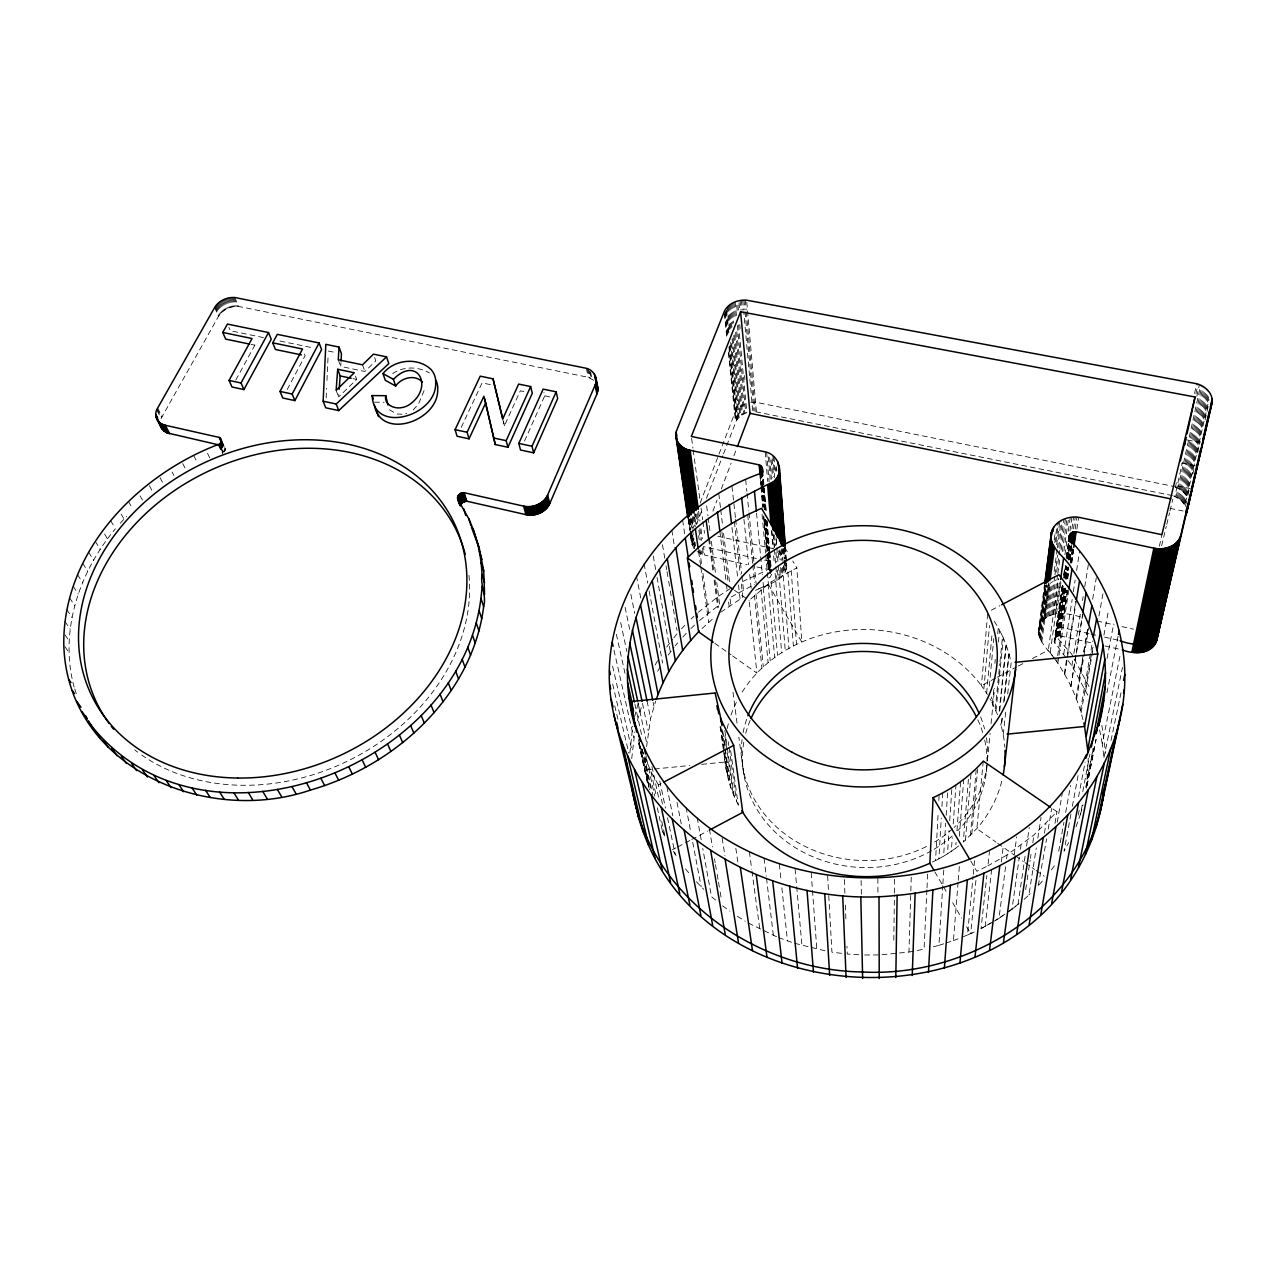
<?xml version="1.0" encoding="UTF-8"?>
<svg xmlns="http://www.w3.org/2000/svg" width="1276" height="1276" viewBox="0 0 1276 1276"><rect width="100%" height="100%" fill="white"/><g stroke="black" fill="none" stroke-linecap="round" stroke-linejoin="round"><path stroke-width="0.75" stroke-dasharray="5 3.75" d="M767.355 572.669L768.423 584.376L755.376 590.453C766.764 584.408 788.169 580.596 786.622 563.322M74.136 687.062C58.935 631.556 79.287 571.76 115.43 528.774M893.806 940.221L894.428 894.97M894.444 893.009L894.667 877.282M882.035 954.719L908.959 952.055L910.777 892.881M910.841 890.903L911.319 875.129M1086.498 788.137L1088.268 758.151M1054.582 658.575C1047.309 648.591 1031.678 635.496 1041.758 622.082C1051.472 609.13 1070.771 613.596 1083.483 617.999M326.162 397.984L326.608 388.207M326.975 380.392L328.139 354.951M631.716 758.646L634.81 731.945M646.565 746.731L650.632 718.308L655.689 701.114M926.918 889.787L924.079 949.169L908.959 952.055M927.014 887.809L927.764 871.987M629.865 753L632.721 726.14M932.341 862.05L935.547 860.55L938.099 814.072M938.849 800.515L939.168 794.709M374.634 357.519L375.782 360.869L364.872 371.491L340.708 366.435L340.931 362.815M935.547 860.55L938.881 858.828L941.273 818.107M941.943 806.48L942.741 792.906M938.881 858.828L943.618 856.164L945.691 823.116M946.17 815.332L947.765 790.067M933.362 946.792L938.929 945.357L942.757 885.735M942.884 883.742L943.905 867.84M943.618 856.164L947.494 853.803L949.057 830.453M949.711 820.707L951.912 787.611M947.494 853.803L951.306 851.299L952.263 837.646M953.22 823.977L955.963 784.931M355.494 376.085L356.69 379.403L338.619 396.964L338.906 393.136M220.397 442.963C222.199 456.872 228.659 449.902 223.172 445.914M951.306 851.299L955.628 848.237L956.075 842.383M956.952 830.644L960.605 781.757M959.345 836.195L963.731 779.349M946.17 942.996L953.427 940.635L958.101 882.21M958.26 880.265L959.664 862.736M968.42 779.285L963.268 842.16L977.703 827.645A140.201 123.533 2.8 0 0 1002.489 778.185M965.438 840.262L971.036 773.32M987.64 613.963L981.435 685.643L987.433 694.463M970.366 835.605L976.14 770.433M983.876 688.992L989.49 625.447M971.818 834.137L977.671 768.87M986.635 693.107L992.09 633.646M989.347 686.089L993.765 638.59M983.254 761.118L976.874 828.618L996.093 842.208M986.332 772.092L986.858 766.429M962.216 937.126L967.479 935.021L973.078 876.277M973.269 874.315L974.944 856.69M997.577 714.799L991.245 700.907L991.627 696.951M994.865 663.392L995.248 659.437M997.72 633.773L998.295 627.84L993.366 619.769M992.473 703.236L993.813 689.423M998.422 642.099L999.571 630.264L998.295 627.84M987.433 760.64L990.112 733.333M991.069 723.588L994.514 688.482M974.13 932.022L970.669 933.761L976.443 875.192M995.232 708.977L999.794 663.759M999.985 661.781L1002.553 636.23L999.571 630.264M995.982 710.7L1003.335 638.016L1002.553 636.23M999.188 711.434L1006.142 644.859L1003.335 638.016M999.762 710.557L1006.142 644.859M1002.075 718.037L1001.245 725.837L1003.223 734.529A140.201 123.533 2.8 0 1 1004.818 747.178M1003.765 702.438L1008.997 653.727L1006.525 645.991M1002.186 718.436L1001.341 726.235L1000.623 723.859M1004.068 700.907L1008.997 653.727M981.053 928.561L993.653 921.495L981.053 928.561L986.842 875.607M970.733 861.013L976.826 871.301L987.911 865.798L989.474 851.523M1003.223 734.529L1005.791 711.242M1007.705 693.793L1011.134 662.77L1009.109 654.141M985.168 926.52L991.883 867.552M1001.309 862.034L1003.335 845.51M771.645 574.264L770.05 577.358L765.887 579.448M994.243 921.144L998.98 918.337L1005.6 866.5M1006.573 858.812L1007.067 854.968L1033.975 834.935L1056.959 811.727L1052.046 808.346M1038.473 631.891L1044.502 584.488M1038.52 633.215L1044.853 584.583M1038.68 634.523L1045.124 584.552M1040.339 624.347L1045.459 585.285L1038.951 635.815M1039.318 637.107L1046.192 584.711M1041.758 622.082L1046.655 584.918M1039.78 638.383L1046.687 586.003M1040.355 639.643L1047.548 585.349M1043.529 620.024L1048.489 582.813M1054.215 539.748L1055.252 531.917M1041.009 640.855L1048.505 584.663M1044.55 619.067L1049.255 583.802M1054.758 542.667L1057.389 523.08M1041.774 642.035L1049.829 582M1045.634 618.19L1050.387 582.909M1055.922 541.742L1058.554 522.139M1014.197 855.335L1016.685 836.897M1046.798 617.361L1051.583 582.063M1056.624 544.804L1059.814 521.278M1048.027 616.611L1052.844 581.298M1054.183 571.489L1057.118 549.908M1057.389 547.946L1061.138 520.48M1049.319 615.941L1054.71 576.688M1054.981 574.726L1057.676 555.092M1058.745 547.245L1062.254 521.725M1050.658 615.335L1055.555 579.99M1056.64 572.142L1059.622 550.546M1059.909 548.584L1063.977 519.125M1052.062 614.825L1057.533 575.54M1057.82 573.578L1060.005 557.851M1061.106 550.004L1065.476 518.566M1018.998 903.583L1006.987 912.755L1011.996 909.262L1019.349 857.009M1020.433 849.258L1020.975 845.398M1052.54 655.912L1048.314 650.122L1058.362 578.586M1053.497 614.378L1058.474 579.017M1062.334 551.503L1067.039 518.104M1054.981 614.027L1059.718 580.612M1063.897 551.12L1068.634 517.721M1050.196 652.339L1060.276 581.473M1056.48 613.756L1060.978 582.303M1064.918 554.773L1067.167 539.046M1068.299 531.183L1070.261 517.418M1087.838 695.165L1071.904 665.817L1054.231 641.86L1062.398 583.339M1063.817 574.71L1064.615 568.49M1066.194 557.261L1069.144 537.706M1069.926 530.976L1071.92 517.211M1054.327 642.211L1062.461 584.823M1063.817 575.715L1064.726 569.24M1066.401 557.564L1069.224 538.089M1054.439 642.562L1062.844 584.839M1063.817 577.757L1065.667 565.332M1066.8 557.532L1069.16 540.785M1054.758 643.248L1063.099 584.552M1063.977 578.124L1065.667 566.448M1066.975 559.016L1069.32 541.136M1054.167 641.493L1055.651 637.537L1063.099 586.21M1064.519 576.465L1065.923 566.703M1067.055 558.904L1069.049 545.235M1055.651 637.537L1063.578 585.939M1064.535 578.156L1066.433 566.257M1067.374 558.633L1069.575 544.629L1067.693 558.378M1071.872 528.902L1073.579 517.099M1055.938 637.282L1063.721 585.716M1064.854 577.9L1066.561 566.193M1056.257 637.043L1063.785 587.438M1065.205 577.677L1066.911 565.97M1068.044 558.154L1069.751 546.447M1056.576 636.82L1064.136 587.231M1065.572 577.47L1066.991 567.708M1068.427 557.947L1070.133 546.24M1018.041 904.413L1025.426 853.867M1026.558 846.084L1029.285 827.518M1056.927 636.628L1064.519 587.056M1065.667 579.24L1067.374 567.533M1068.522 559.717L1070.516 546.048M1057.294 636.453L1064.918 586.896M1066.066 579.081L1067.789 567.373M1068.921 559.558L1070.931 545.889M1061.122 613.453L1064.886 587.885M1066.321 578.044L1067.773 568.219M1068.921 560.339L1071.234 544.613M1073.531 528.87L1075.269 517.067M1057.676 636.293L1065.332 586.753M1066.481 578.953L1068.203 567.23M1069.352 559.414L1071.346 545.745M1058.059 636.166L1065.46 588.603M1066.895 578.825L1068.618 567.118M1069.766 559.303L1071.792 545.618M1058.474 636.054L1065.604 590.469M1067.326 578.746L1068.778 568.968M1070.213 559.207L1071.936 547.484M1058.889 635.974L1066.178 589.927M1067.773 578.682L1068.634 572.812M1070.261 562.381L1072.303 548.616M1075.205 528.934L1076.96 517.131M1059.303 635.911L1066.481 590.357M1070.532 563.003L1072.558 549.334M1059.734 635.879L1066.927 590.341M1070.995 562.987L1073.02 549.318M1082.941 719.6C1077.742 698.929 1068.746 679.279 1056.767 661.686L1067.661 588.603M1071.441 563.003L1073.483 549.318M1057.868 663.121L1058.745 657.22M1059.048 655.242L1069.049 588.204M1064.248 613.692L1067.486 592.048M1071.888 562.541L1073.642 550.738M1076.88 529.093L1078.651 517.29M1025.665 889.595L1026.861 881.796M1027.148 879.834L1028.344 872.034M1028.631 870.072L1030.115 860.311M1030.418 858.365L1031.008 854.457M1032.794 842.75L1033.975 834.935M1063.721 654.269L1072.159 599.481M1073.339 591.729L1075.142 580.117M1076.625 570.436L1079.608 551.057M1024.181 899.357L1028.935 894.923L1036.272 847.886M1037.803 838.093L1041.057 817.406M1064.328 673.792L1067.103 656.135M1067.406 654.173L1075.732 601.171M1064.774 674.366L1076.45 599.832M1044.438 833.26L1046.001 823.69M1071.904 665.817L1072.972 659.213M1073.882 653.615L1080.278 614.282M1082.511 600.518L1083.149 596.578M1084.744 586.753L1088.588 563.147M1070.851 686.025L1082.67 613.868M1070.915 686.392L1076.051 655.178M1076.37 653.232L1082.798 614.219M1038.297 885.544L1046.623 838.779M1048.202 829.177L1051.647 808.49M1079.257 677.859L1083.324 653.998M1083.659 652.036L1087.662 628.574M1092.655 599.226L1096.323 577.725M1076.083 698.052L1082.67 659.277M1083.994 651.526L1088.603 624.379M1054.981 823.307L1056.959 811.727M1076.513 699.408L1088.811 627.712M1057.246 822.27L1062.238 793.465M1080.437 710.397L1092.591 641.046M1081.091 712.79L1092.687 647.379M1085.748 690.332L1093.42 647.171M1098.955 616.069L1103.118 592.75M1058.713 851.267L1061.504 835.78M1061.855 833.834L1063.945 822.222M1065.683 812.541L1070.548 785.426M1070.931 814.088L1064.056 851.22L1068.682 842.591M1072.366 806.273L1078.523 773.065M1103.899 635.225L1108.541 610.119M1078.555 796.766L1085.11 762.091M1107.042 658.496L1113.645 623.964M1078.268 815.077L1079.384 809.239M1082.75 791.758L1089.911 754.132M1087.965 775.026L1093.197 748.087M1076.019 826.736L1080.517 814.056L1082.75 802.556M1085.732 787.212L1093.197 748.884M1086.881 786.175L1096.02 739.378M1087.04 785.697L1096.1 739.298M1106.946 692.756L1118.446 634.411M1103.724 755.823L1102.289 743.653L1120.647 652.754M1103.931 757.561L1122.497 667.396M1111.013 740.527L1121.157 692.039M1159.405 546.224L1161.894 534.676M1194.559 393.423L1196.665 383.725M1175.308 487.703L1176.568 481.913M1195.931 393.869L1198.036 384.172M1186.552 498.071L1184.91 505.28L1181.305 500.623L1174.893 496.492L1182.389 462.247M1196.824 396.31L1199.376 384.666M1176.089 497.05L1200.668 385.224M1177.238 497.656L1201.912 385.862M1178.338 498.326L1203.108 386.548M1179.375 499.044L1204.257 387.282M1180.364 499.809L1205.341 388.079M1181.305 500.623L1206.362 388.925M1182.166 501.484L1207.303 389.802M1182.964 502.377L1208.181 390.743M1183.681 503.318L1208.532 393.646M1184.335 504.275L1208.803 396.581M1187.398 494.338L1208.994 399.548M1185.404 506.301L1186.632 500.894M1187.892 495.359L1189.663 487.623M1192.757 474.082L1194.527 466.346M1197.622 452.805L1200.269 441.209M1205.118 419.932L1208.213 406.406M1161.638 545.729L1166.28 526.382M1166.743 524.452L1169.534 512.84M1169.996 510.894L1172.788 499.283M695.93 514.068L690.204 529.987L688.577 519.444M424.095 390.615L418.608 403.726L413.121 410.122M637.282 720.733L642.306 704.256M1080.517 814.056L1083.021 804.853M634.571 716.697L638.112 703.698L639.786 711.498M692.246 535.426L691.512 542.683L694.016 548.457L692.214 536.032M712.901 511.134L717.112 500.064M721.307 488.995L731.116 463.172M733.907 455.787L736.715 448.418M696.521 524.292L702.199 509.459M706.457 498.342L722.79 455.691M723.508 453.841L736.443 420.474L740.686 415.625L747.991 412.004M700.157 503.079L735.056 412.419L738.932 407.363L745.981 403.344M593.659 380.28L588.204 377.281L238.58 306.415C230.796 305.841 222.518 309.574 218.483 316.384L161.111 418.4L156.773 409.867M524.564 440.97L544.708 395.863L543.927 392.498M502.68 419.07L504.451 425.705L520.337 390.807L525.457 391.876M461.242 427.348L482.073 382.896L494.817 385.527M287.212 389.531L305.124 355.685L303.816 352.351M235.805 380.025L254.849 345.19L253.446 341.856M657.634 671.272L660.617 666.327M655.098 664.955L659.102 658.336M668.145 655.114L674.015 647.41M666.694 647.06L672.596 639.324M1051.408 869.897L1055.587 864.299M673.824 637.809L677.492 633.247L676.519 627.473M675.227 645.895L677.652 642.881M1039.031 884.81L1044.422 878.765M120.311 523.192L126.595 516.333M681.48 628.909L686.775 623.135M682.82 637.043L688.083 631.301M995.519 678.162L981.435 685.643A140.201 123.533 2.8 0 0 804.327 640.967C786.191 648.479 769.524 659.628 756.094 673.983A140.201 123.533 2.8 0 0 741.324 693.41M1028.935 894.923L1030.179 893.678M732.631 655.928L756.923 673.106L749.124 600.374L771.055 581.952L796.846 567.868L792.811 561.057M690.922 628.574L697.988 621.795M691.05 619.035L693.889 616.308M702.023 628.526L714.353 617.409M699.487 620.519L719.632 604.569L716.729 582.526M698.259 612.305L718.532 596.275L730.287 588.587M1011.996 909.262L1017.1 905.131M955.628 848.237L958.595 845.988M768.71 569.399C773.639 566.321 769.253 559.127 763.989 560.244M720.812 612.209L742.839 597.312L741.324 583.786M998.98 918.337L1005.552 913.744L995.854 920.092M392.625 373.629C403.328 366.148 418.289 366.387 429.342 372.927M1007.067 854.968L987.911 865.798M731.292 596.913L754.515 584.424M672.404 849.736L675.929 847.87M677.684 846.945L689.997 840.405M691.751 839.464L707.59 831.059M997.274 677.221L1016.637 666.949M1018.392 666.008L1023.671 663.201M1032.475 658.528L1048.314 650.122M662.451 804.024L658.4 784.915L661.893 783.081M991.277 610.215L999.953 605.653M742.536 581.553L766.748 570.324M967.479 935.021L974.051 931.895M953.427 940.635L960.461 937.828M938.929 945.357L944.368 943.586M648.75 787.26L646.517 769.779L652.419 769.205M654.381 769.013L689.806 765.504M701.625 764.34L725.231 761.995A140.201 123.533 2.8 0 1 724.768 754.307M750.719 402.291L755.583 402.227L1174.383 486.539M1172.421 495.566L752.744 411.191L743.764 311.95M864.634 954.974L878.175 954.958M374.506 402.195L384.204 402.275M1060.165 635.863L1093.357 643.311M858.828 954.751L847.248 954.049L846.945 946.202M841.506 953.332L831.936 952.167L828.618 893.36M794.709 943.315L826.258 951.098M1187.398 439.997L1198.914 442.246M1181.831 463.188L1195.341 465.868M1177.333 485.981L1190.301 488.58M1170.012 508.326L1183.059 511.006M263.462 337.598L230.334 330.739L228.882 327.406M280.002 341.027L312.157 347.694M328.331 351.044L335.827 352.591M544.708 395.863L550.259 397.011M250.957 344.376L254.849 345.19M353.005 378.637L356.69 379.403M717.894 536.255L773.368 548.664L771.868 530.88M1096.945 620.997L1114.251 624.873M1121.955 626.596L1133.487 629.18M756.429 558.537L703.459 546.591L704.639 555.06L747.226 564.742M1089.018 633.614L1061.839 627.473C1042.317 630.599 1073.307 651.334 1073.244 657.555M1090.964 634.044L1096.786 635.368M1104.553 637.123L1118.143 640.185M756.907 566.927L768.535 569.575L767.769 561.105M1104.92 645.927L1120.328 649.436M697.127 551.615L704.639 555.06M778.663 937.589L792.906 942.741M748.374 923.058L776.909 936.903M1175.643 486.969L1182.389 490.781L1186.967 496.268M1173.681 495.997L1174.893 496.492M737.416 916.296L745.2 921.192M778.392 550.993L785.266 558.601L784.485 547.882M734.497 590.325L749.124 600.374M714.815 643.327L731.02 654.779M997.688 843.34L1013.702 854.665M1015.313 855.797L1023.32 861.46M1024.915 862.592L1034.533 869.387M1036.128 870.519L1044.135 876.181M722.551 905.832L729.904 911.16M715.629 900.09L711.498 896.661L702.757 848.444M389.435 409.787L396.74 413.998L403.519 414.285A15.44 11.915 -17.7 0 0 406.821 413.52M696.441 881.732L703.762 889.34M685.515 868.86L690.46 875.033M693.458 540.817L690.794 536.191M1053.609 657.347L1056.767 661.686M673.361 851.331L677.476 857.743M64.853 646.565L69.063 652.706M64.98 634.81L69.175 640.983M64.948 621.444L70.164 629.212M66.831 609.625L72.014 617.44M69.574 597.854L74.726 605.701M73.147 586.178L78.267 594.074M77.549 574.647L82.605 582.59M82.717 563.29L87.725 571.281M88.65 552.173L93.611 560.212M1074.169 659.07L1089.305 687.014M95.301 541.327L100.198 549.414M104.584 534.054L107.487 538.919M784.74 547.452L788.775 554.263M989.969 698.754L991.245 700.907M110.645 520.624L114.473 527.132M723.508 750.176C725.31 769.619 729.362 789.334 739.283 806.384M768.423 584.376L801.806 642.035L796.846 567.868M934.83 871.843L947.733 894.125M952.693 902.706L961.625 918.13M966.586 926.695L970.669 933.761M121.156 514.084L123.979 519.013M128.477 501.436L132.194 508.023M658.4 784.915L650.983 771.661L640.265 745.822M140.057 495.806L142.8 500.766M149.388 485.709L152.083 490.686M160.09 477.766L162.754 482.775M172.085 472.04L173.823 475.39M182.723 463.523L185.291 468.563M157.65 408.049L161.988 416.598M157.187 408.958L161.51 417.491M662.116 830.389L665.003 836.243M193.729 455.58L197.094 462.311M207.525 453.299L209.998 458.355M219.966 443.506L224.002 451.991M221.083 447.413L223.507 452.486M219.185 444.255L222.933 452.948L218.898 444.463M218.595 444.67L222.63 453.155M218.276 444.861L222.311 453.347M222.04 442.022L225.262 448.817M221.211 440.922L225.23 449.407M221.179 441.209L225.118 449.997M221.003 441.815L224.911 450.587M220.748 442.405L224.767 450.891M220.589 442.692L224.608 451.178M220.19 443.25L224.225 451.72M221.354 440.188L225.23 448.53M662.595 831.442L665.179 837.136L661 817.868M215.708 305.889L219.552 314.741M215.134 306.703L218.994 315.555M214.623 307.532L218.483 316.384M217.749 303.592L221.593 312.445M217.016 304.326L220.86 313.194M216.33 305.092L220.174 313.96M220.254 301.551L224.082 310.419M219.376 302.189L223.204 311.057M218.547 302.875L222.375 311.743M222.136 300.386L225.948 309.255M221.179 300.945L224.991 309.829M225.182 298.967L228.962 307.851M224.129 299.397L227.941 308.266M223.125 299.86L226.921 308.744M227.303 298.265L231.084 307.149M226.235 298.6L230.015 307.468M230.557 297.611L234.321 306.495M229.473 297.786L233.237 306.671M228.388 297.994L232.168 306.878M232.726 297.452L236.475 306.352M231.658 297.499L235.406 306.399M234.832 297.515L238.58 306.415M233.795 297.452L237.527 306.352M336.13 390.36L338.619 396.964M338.268 359.768L340.708 366.435M362.512 364.824L364.872 371.491M74.726 688.896L77.054 696.233M638.383 739.586L639.643 744.147M503.541 421.877L504.451 425.705M614.777 705.931L617.903 719.217M612.687 684.127L628.781 753.047M612.592 666.136L632.083 750.942M613.979 650.186L633.709 737.592M638.893 743.812L648.288 786.096M638.734 743.461L648.112 785.665M641.908 748.932L651.047 790.37M616.372 634.268L625.256 674.525M640.073 746.045L649.771 789.796M639.18 742.393L648.942 787.276M639.021 742.887L648.033 783.512M646.804 759.651L654.763 796.16M644.731 758.04L652.849 794.932M642.291 749.395L646.517 769.779M634.858 703.953L641.541 734.641M657.3 807.772L662.356 830.963M651.956 766.589L659.277 800.69M650.983 771.661L656.422 796.687M638 702.55L646.725 743.126M620.662 622.592L626.883 651.558M659.788 781.024L665.482 808.107M667.523 817.772L675.243 854.537M642.482 703.379L648.224 730.638M625.096 607.36L629.961 630.695M647.06 701.05L650.632 718.308M666.917 787.021L672.819 815.842M653.137 702.326L653.918 706.186M630.854 594.265L634.73 613.437M588.411 369.083L590.198 378.079M587.423 368.668L589.225 377.648M586.402 368.301L588.204 377.281M676.998 802.333L681.256 823.833M590.613 371.89L592.032 379.068M589.703 371.364L591.139 378.541M1101.874 725.374L1105.686 753.223M636.437 575.907L640.951 599.066M1099.625 729.92L1102.289 743.653M686.073 807.325L690.858 832.558M692.708 842.256L701.194 886.884M644.061 563.737L647.698 583.148M649.149 590.932L662.611 663.041M697.175 817.597L701.353 840.74M653.232 555.937L655.673 569.622M657.06 577.438L670.363 651.956M709.44 829.193L712.455 846.881M714.48 858.668L715.15 862.608M715.485 864.57L716.825 872.433M717.16 874.395L718.181 880.28M718.516 882.242L719.855 890.106M720.19 892.068L721.53 899.931M662.467 544.692L664.748 558.17M666.056 565.874L666.71 569.718M667.029 571.648L668.337 579.352M668.672 581.266L669.98 588.97M670.299 590.9L671.607 598.604M671.942 600.518L674.557 615.925M674.876 617.839L676.184 625.543M671.846 530.21L674.653 547.627M722.136 838.141L724.943 855.733M682.612 520.161L684.973 535.729M688.976 519.252L690.475 530.258M690.763 532.236L692.884 546.638M690.3 531.279L692.421 545.681M688.386 519.412L689.917 530.29M690.571 535.489L692.039 544.708M688.163 519.412L689.694 530.306M690.507 535.872L691.736 543.704M735.837 848.285L738.134 863.836M690.794 518.024L692.214 527.865M692.501 529.843L693.937 539.668M694.208 541.646L695.452 550.131M720.669 726.65L728.325 779.349M690.316 519.173L691.464 527.052M692.613 534.915L694.702 549.318M720.685 727.464L728.038 778.248M689.885 519.125L691.066 528.152M720.063 726.507L723.221 748.725M689.519 520.145L690.651 527.913M689.295 519.38L690.731 529.221M691.018 531.199L693.41 547.563M692.916 516.286L694.319 526.111M692.246 517.562L693.65 527.403M722.806 731.563L730.909 787.882M691.624 518.806L693.043 528.647M695.037 542.412L695.516 545.809M722.2 729.712L724.72 747.226M724.991 749.156L730.303 786.096M694.048 510.719L696.106 525.329M699.583 549.844L701.8 565.491M702.916 573.323L708.515 612.879M724.864 730.558L727.065 746.013M727.336 747.959L734.178 796.256M693.921 516.892L695.324 526.733M698.562 549.509L699.041 552.907M724.928 735.774L733.158 793.832M698.642 551.838L700.588 565.523M700.875 567.485L708.674 622.225M743.94 775.058L738.868 737.177M696.696 514.467L697.797 522.331M698.897 530.194L700.269 540.019M701.816 550.993L702.279 554.39M728.245 741.691L728.787 745.535M729.059 747.465L736.587 801.408M695.548 514.037L696.935 523.862M698.594 535.649L699.136 539.573M700.683 550.562L701.162 553.959M698.578 511.213L699.934 521.039M701.018 528.902L702.374 538.727M697.621 512.872L698.706 520.736M699.806 528.599L701.449 540.386M702.502 547.978L703.443 554.757M730.654 750.607L738.15 804.438M726.427 770.704L725.231 761.995M749.379 851.826L751.724 869.243M751.979 871.189L759.794 929.247M691.608 438.386L692.916 448.067M693.187 449.997L699.774 498.406M701.082 508.087L702.661 519.715M702.932 521.645L704.511 533.272M709.52 538.536L713.954 571.951M714.991 579.814L718.643 607.328M708.69 539.142L713.125 572.541M714.161 580.389L717.83 607.886M706.633 505.87L707.941 515.695M708.196 517.657L708.962 523.559M709.233 525.521L710.254 533.384M711.29 541.247L715.692 574.663M733.03 692.23L737.081 723.492M721.881 531.821L727.926 581.218M730.111 598.986L730.829 604.92M719.839 531.055L726.172 582.335M726.411 584.312L727.384 592.208M728.596 602.065L729.09 606.004M718.787 493.812L720.462 507.641M720.701 509.602L722.615 525.409M723.572 533.304L729.808 584.631M764.101 858.413L766.254 876.213M766.493 878.191L773.384 935.547M731.977 527.546L737.608 577.071M738.517 584.982L740.08 598.859M731.977 486.395L735.439 517.466M735.646 519.412L741.675 573.785M741.898 575.731L743.461 589.927M734.386 521.916L740.24 574.12M743.924 519.252L748.677 564.678M749.698 574.551L751.149 588.38M779.365 864.139L781.024 879.914M781.853 887.793L787.467 941.018M725.31 311.902L727.91 337.295M728.915 347.056L736.443 420.474M754.451 595.19L761.916 668.13M724.8 312.859L727.416 338.236M728.819 351.905L735.981 421.383M724.369 313.832L726.985 339.193M728.405 352.862L735.582 422.308M727.894 306.431L730.462 331.856M731.642 343.595L739.027 417.092M727.097 307.261L729.665 332.685M730.654 342.446L738.278 417.89M755.95 593.787L763.335 666.806M747.704 514.738L752.633 563.274M752.824 565.22L754.595 582.685M726.554 310.084L728.947 333.53M730.127 345.254L737.608 418.719M725.9 310.977L728.484 336.385M729.489 346.147L736.986 419.581M729.697 304.884L732.025 328.379M732.998 338.156L740.686 415.625M728.771 305.65L731.116 329.112M732.089 338.89L739.825 416.343M745.678 479.68L746.843 491.388M747.05 493.334L748.805 510.879M748.996 512.84L753.893 561.584M754.084 563.529L756.094 583.626M731.722 303.529L733.636 323.115M734.785 334.854L742.568 414.333M730.685 304.182L732.615 323.753M733.78 335.508L741.611 414.955M735.12 301.87L736.427 315.587M737.369 325.396L745.71 412.77M733.955 302.38L735.279 316.081M736.778 331.76L744.626 413.233M761.07 589.448L768.12 662.627M732.823 302.922L734.338 318.585M735.662 332.302L743.573 413.759M737.943 304.98L738.485 310.865M739.777 324.582L740.144 328.506M744.562 375.559L744.929 379.466M756.54 513.111L762.346 574.551M763.096 582.478L763.479 586.45M736.699 305.363L737.448 313.194M738.565 324.949L746.843 412.355M763.271 587.646L770.225 660.92M740.112 300.482L741.021 310.291M739.011 302.699L739.554 308.585M742.712 300.179L743.589 309.988M762.059 514.196L765.6 553.178M765.775 555.124L767.179 570.723M741.404 300.291L742.297 310.1M745.312 300.115L746.189 309.924M746.348 311.886L755.169 411.159M760.496 473.252L761.533 484.992M761.836 486.826L763.447 506.524M764.803 520.209L767.418 549.669M767.977 557.421L769.221 569.909M760.161 473.492L761.214 485.247M761.485 486.635L763.128 506.763M764.452 520.018L767.147 551.79M767.434 553.417L768.886 569.734M760.225 476.65L760.927 484.513M761.102 486.475L763.032 508.071M763.734 515.935L766.892 551.28M744.004 300.115L744.881 309.924M745.072 311.886L753.957 411.143M759.81 473.731L760.863 485.47M761.038 487.432L762.793 506.987M763.67 516.78L766.812 551.998M766.988 553.959L768.391 569.622M795.092 868.94L796.511 884.683M796.687 886.645L801.966 945.628M768.072 584.089L774.707 657.491M762.665 470.653L766.11 510.926M766.972 520.72L769.683 551.072M769.715 552.093L771.501 571.903M762.394 470.461L766.078 511.277M766.828 520.656L769.428 550.817M769.572 552.045L771.183 571.967M762.298 470.796L763.367 484.864M763.383 486.347L765.728 510.001M766.748 521.756L769.061 551.136M769.492 553.114L771.135 571.887M761.995 471.482L763.016 485.518M763.367 487.145L765.217 509.618M766.11 520.768L768.838 550.849M769.045 551.806L770.688 572.844M746.779 302.141L756.365 411.239M761.597 472.12L762.793 485.837M763.064 487.751L764.866 509.331M765.903 521.087L768.583 550.578M768.662 552.412L770.481 573.147M761.357 472.423L762.617 485.534M762.793 487.496L764.643 509.634M765.504 519.428L768.264 550.754M768.503 552.285L770.273 573.434M771.055 581.952L777.547 655.481M761.086 472.71L762.314 485.295M762.298 486.427L764.404 508.853M765.249 519.715L768.008 551.041M768.742 557.947L769.827 570.34M760.799 472.997L761.995 485.071M762.011 486.698L763.909 506.668M764.962 519.97L767.737 549.876M768.439 557.724L769.524 570.117M765.217 451.863L767.721 481.499M771.501 530.593L772.985 548.122M773.639 555.921L774.293 563.705M775.122 573.45L781.662 652.738M768.343 456.856L770.465 482.535M774.532 534.963L775.649 545.729M775.983 552.508L776.781 562.253M777.419 570.053L778.232 579.798M766.653 452.342L769.109 481.977M773.543 535.314L774.532 547.165M773.128 533.783L774.261 547.42M774.42 549.366L775.728 564.965M775.888 566.911L777.02 580.564M771.087 460.173L772.522 477.942M778.392 552.747L779.014 560.547M779.811 570.308L780.433 578.108M769.667 457.494L771.438 479.218M776.255 538.456L776.893 546.351M776.191 539.971L776.669 545.825M776.829 547.771L778.089 563.386M778.248 565.332L785.282 650.505M772.937 455.883L774.66 477.591M780.354 550.801L781.135 560.563M781.741 568.378L782.363 576.194M772.124 458.977L773.543 476.745M779.253 549.844L780.035 559.606M780.657 567.421L781.438 577.183M775.744 467.606L776.047 471.562M781.997 548.473L783.958 574.088M774.006 456.792L775.234 472.567M781.231 549.509L781.981 559.526M782.603 567.341L788.935 648.399M785.809 565.523L786.112 569.447M784.086 549.095L784.82 558.888M784.979 560.85L785.713 570.643M783.432 548.329L784.182 558.122M784.325 560.068L785.218 571.823M776.462 466.665L776.765 470.605M782.826 549.462L783.432 557.309M784.038 565.14L784.644 572.972M787.882 572.047L793.369 646.023M785.25 546.144L786.718 565.778M785.107 547.149L786.606 567.007M784.788 546.67L785.665 558.425M785.825 560.387L786.415 568.235M811.201 872.816L812.349 888.511M812.493 890.473L816.815 949.344M791.216 570.452L796.495 644.476M827.63 875.719L828.507 891.398M844.345 879.579L844.887 893.296M845.334 905.051L845.956 920.73M646.135 755.743L646.485 768.423M861.093 880.488L861.38 894.205M877.872 878.414L877.936 894.109M986.906 764.962A122.321 107.997 3 0 1 957.766 830.66M952.199 835.971A122.321 107.997 3 0 1 933.219 849.784M931.496 850.773A122.321 107.997 3 0 1 798.521 849.609A122.321 107.997 3 0 1 743.828 741.914M745.694 733.381A122.321 107.997 3 0 1 750.272 720.174M977.815 719.76A122.321 107.997 3 0 1 982.919 733.206M984.705 740.128A122.321 107.997 3 0 1 986.986 761.389M987.05 764.531A123.182 108.524 2.7 0 1 954.113 827.454M952.678 828.762A123.182 108.524 2.7 0 1 933.553 842.654M926.488 846.482A123.182 108.524 2.7 0 1 797.755 842.479A123.182 108.524 2.7 0 1 742.042 739.554M743.111 732.615A123.182 108.524 2.7 0 1 747.959 715.756M980.622 716.937A123.182 108.524 2.7 0 1 984.562 728.915M986.428 737.703A123.182 108.524 2.7 0 1 987.401 760.959M724.864 746.3A140.201 123.533 2.8 0 1 725.534 738.357M727.192 728.532A140.201 123.533 2.8 0 1 728.612 722.726M730.989 715.102A140.201 123.533 2.8 0 1 736.635 701.848M468.962 575.38A199.439 160.776 -25.3 0 1 357.105 756.205A199.439 160.776 -25.3 0 1 139.212 753.287M137.696 752.154A199.439 160.776 -25.3 0 1 134.714 749.857"/><path stroke-width="1.5" d="M484.577 594.568L483.732 570.994L479.313 548.425L473.173 529.253L468.818 518.806L457.717 499.235L457.925 496.125L460.413 493.573L464.081 492.695L523.623 506.141C532.826 508.199 543.64 503.86 547.627 495.04L595.142 385.065C598.54 378.19 593.42 370.056 586.402 368.301L234.832 297.515C227.016 296.957 218.706 300.705 214.623 307.532L157.65 408.049C153.088 414.62 157.411 424.238 165.322 425.259L219.153 437.413C221.976 438.497 221.673 442.437 219.472 444.016C136.739 475.166 62.46 552.253 63.8 645.034C67.341 766.796 205.245 826.146 310.435 790.083C370.981 772.65 426.04 733.461 458.531 678.991C471.53 656.821 480.542 632.194 483.636 606.626C486.81 595.509 480.079 585.62 482.009 574.471C481.499 562.844 479.744 551.312 476.698 540.083M1181.002 534.883C1178.083 546.256 1164.302 550.594 1153.855 548.138L1076.115 531.741C1072 531.103 1067.278 535.489 1069.798 539.557C1113.868 586.912 1135.13 655.736 1119.945 719.249L1099.816 813.673C1046.735 1032.268 700.317 1030.338 638.829 818.554L613.644 713.683C590.07 610.486 664.142 507.593 759.81 473.731L762.538 469.042L759.172 464.863L690.156 450.3C680.953 449.024 672.787 439.167 676.886 429.932L724.162 311.87C727.814 303.401 737.847 299.493 746.604 300.179L1196.665 383.725C1205.246 385.926 1214.018 394.045 1211.865 403.615L1156.598 640.775C1151.75 654.54 1133.582 654.508 1122.258 649.867M895.8 977.528L897.14 895.321C996.7 887.139 1096.802 820.277 1119.945 719.249M1212.072 402.53L1186.249 514.738L1186.377 509.443M387.984 405.002L385.799 395.688L372.161 395.576C373.709 434.861 436.886 415.705 435.658 383.119A30.225 23.191 -17.4 0 0 430.985 369.434C417.699 356.865 394.236 359.338 383.007 373.597L385.272 380.264L395.672 386.022C401.382 377.744 414.891 374.012 422.292 382.002M374.426 405.274C381.205 440.842 438.338 420.889 437.7 389.802A30.082 23.143 -17.4 0 0 435.802 380.12M1103.644 700.38L1098.684 725.741C1113.342 672.771 1103.931 614.011 1071.984 569.112C1066.257 557.086 1049.063 548.919 1051.105 533.831C1053.29 521.581 1067.31 515.632 1078.651 517.29L1161.894 534.676L1195.054 397.011L740.606 311.743L691.337 436.44L765.217 451.863C778.456 454.431 784.74 472.503 773.814 481.499C734.577 500.91 693.745 522.012 667.284 558.729C630.009 605.239 617.951 669.485 635.049 726.507L631.46 701.529L715.182 692.98M385.799 395.688C383.741 404.492 393.997 409.038 401.302 407.682A15.519 11.931 -17.6 0 0 410.952 403.503C433.76 386.022 416.933 355.254 393.439 379.355L395.672 386.022M912.228 975.486L915.147 893.025M339.017 347.072L338.268 359.768L362.512 364.824L373.485 354.17L386.548 356.865L388.797 363.564L338.73 410.601L325.715 407.778L323.147 401.206L325.827 344.345L339.017 347.072L341.458 353.755L341.027 361.012M933.841 870.12L929.869 863.262L933.123 797.612C952.103 789.078 969.473 776.781 983.254 761.118L1050.403 807.23M928.45 972.424L932.931 889.643M460.221 505.854L462.454 502.473L466.729 501.197L525.903 514.643C535.059 516.684 545.809 512.362 549.749 503.605L596.913 394.013L597.95 389.355L596.674 383.996M339.177 389.308L340.166 375.926L337.693 369.274L354.281 372.751L336.13 390.36L337.693 369.274M944.368 968.356L950.381 885.193M88.219 721.626C201.576 871.715 472.152 764.452 481.977 586.402M959.919 963.3L967.399 879.69M974.992 957.303L983.924 873.167M1103.038 794.438L1103.437 790.929M1104.282 790.291L1104.872 784.995M1004.387 766.812L1015.568 669.294M989.538 950.365L999.842 865.654M1044.805 583.244L1051.376 532.491M1045.108 582.654L1051.759 531.167M1045.538 582.047L1051.121 539.285M1051.504 535.745L1052.269 529.891M1049.032 557.931L1049.542 554.023M1045.81 583.387L1051.408 540.657M1046.448 582.765L1051.807 541.997M1053.067 531.326L1053.577 527.419M1047.197 582.127L1052.317 543.337M1048.059 581.473L1052.939 544.629M1049.016 580.787L1053.673 545.905M1050.084 580.07L1054.502 547.133M1003.462 942.565L1015.09 857.217M1060.547 579.511L1063.642 557.867M1068.57 541.311L1069.4 535.457M1068.714 540.96L1069.735 534.772M1069.097 540.29L1070.181 534.118M1069.607 539.668L1070.452 533.815M1069.607 541.327L1070.739 533.528M1069.926 541.072L1071.058 533.256M1070.261 540.817L1071.393 533.001M1070.325 542.539L1071.744 532.778M1070.708 542.332L1072.127 532.57M1071.09 542.14L1072.526 532.379M1071.505 541.981L1072.941 532.204M1071.633 543.783L1073.355 532.076M1072.079 543.672L1073.802 531.948M1072.526 543.576L1074.248 531.853M1072.972 543.512L1074.711 531.789M1073.435 543.464L1075.174 531.741M1073.898 543.448L1075.636 531.725M1073.77 547.372L1076.115 531.741M1016.701 933.904L1029.572 847.886M1088.029 752.553L1084.568 726.475L1097.838 653.918C1092.575 630.408 1082.622 608.062 1069.049 588.204L1071.984 569.112M1076.45 599.832L1079.512 580.851M1029.19 924.462L1043.226 837.71M1082.989 611.906L1086.147 593.037M1040.865 914.286L1055.97 826.768M1088.603 624.379L1091.873 605.621M1093.277 637.202L1096.642 618.557M1051.679 903.424L1067.773 815.109M1096.977 650.313L1100.438 631.779M1086.354 735.821L1103.198 645.257M1085.844 758.231L1097.296 727.798L1101.013 714.161M1087.886 748.805L1104.92 658.926M1099.816 813.673L1104.091 792.061C1087.79 904.556 971.116 977.974 862.496 971.977C756.317 970.637 647.267 895.401 631.7 786.08M1061.584 891.94L1078.571 802.795M1091.363 747.05L1105.574 672.707M1096.18 732.711L1105.16 686.552M1096.18 733.54L1097.296 727.798M1118.446 634.411L1119.212 630.535M1070.532 879.898L1088.3 789.908M1078.475 867.377L1096.929 776.51M1085.398 854.41L1104.442 762.665M1123.582 680.395L1124.81 674.573M1091.267 841.107L1110.79 748.454M1131.892 652.052L1153.855 548.138M1123.55 693.331L1124.363 689.487M1096.084 827.502L1115.958 733.971M1133.279 652.323L1155.354 548.409M1104.506 790.115L1122.752 704.4M1134.667 652.53L1156.869 548.616M1136.055 652.658L1158.385 548.728M1137.458 652.706L1159.916 548.76M1138.846 652.674L1161.431 548.728M1184.224 445.372L1185.468 439.63L1180.364 460.875M1184.559 445.244L1186.233 437.54M1187.079 433.68L1195.054 397.011M1140.218 652.562L1162.93 548.6M1141.589 652.387L1164.414 548.409M1142.929 652.132L1165.865 548.122M1144.221 651.797L1167.285 547.755M1145.497 651.398L1168.672 547.324M1146.725 650.935L1170.012 546.814M1147.922 650.393L1171.288 546.24M1149.054 649.787L1172.516 545.586M1150.123 649.101L1173.697 544.868M1151.143 648.383L1174.797 544.102M1152.084 647.586L1175.818 543.257M1152.962 646.741L1176.775 542.364M1153.775 645.847L1177.636 541.423M1154.509 644.906L1178.434 540.418M1155.163 643.933L1179.136 539.381M1155.721 642.913L1179.742 538.312M1156.2 641.86L1180.252 537.196M1187.35 506.907L1188.179 503.318M1190.364 493.796L1156.598 640.775M1191.258 489.936L1200.572 449.391M1202.805 439.741L1209.457 410.776M1210.35 406.916L1212.12 399.197M1186.568 512.649L1212.2 400.313M1186.792 511.772L1192.151 488.963M1158.847 631.237C1154.254 647.586 1132.259 645.831 1120.073 640.616M656.279 699.423C665.195 673.728 680.459 650.489 699.36 631.046M737.416 446.568L750.017 413.36L740.606 311.743M533.671 452.852L557.676 398.543L556.161 391.828L543.129 389.132L518.822 443.41L520.528 449.997L533.671 452.852L532.012 446.265L556.161 391.828M469.042 438.832L467.096 432.261L483.875 396.23L495.263 444.526L507.944 447.27L532.283 393.295L530.656 386.564L518.646 384.092L502.68 419.07L493.03 378.812L480.223 376.165L455.085 429.661L457.079 436.248L469.042 438.832L485.709 402.913L484.322 397.905M507.944 447.27L506.173 440.683L530.656 386.564M272.729 342.829L302.524 349.018L280.002 391.413L282.746 397.984L294.868 400.616L321.616 349.656L319.096 342.957L277.323 334.344L272.729 342.829L275.441 349.496L301.407 354.903M294.868 400.616L292.188 394.045L319.096 342.957M222.758 332.446L252.058 338.539L229.042 380.423L231.993 386.995L243.923 389.579L271.246 339.225L268.518 332.542L227.447 324.072L222.758 332.446L225.677 339.097L249.011 343.978M1086.578 754.387C996.412 936.807 678.306 913.106 631.237 709.392M243.923 389.579L241.02 383.007L268.518 332.542M713.204 642.195L698.626 631.875L687.397 557.979C708.515 536.733 734.019 520.098 761.533 508.358L783.735 545.761M323.147 401.206L336.226 404.029L386.548 356.865M709.344 830.134L742.776 812.381A140.201 123.533 2.8 0 0 927.158 864.458L929.869 863.262M663.648 782.156L733.684 745.407L721.131 719.919L715.214 693.299M1001.676 604.744L1058.905 574.71L1069.049 588.204M1015.074 662.372L1097.838 653.918M1007.099 734.147L1084.568 726.475L1083.866 722.998M613.644 713.683C640.313 837.885 777.068 909.198 897.14 895.321M750.017 413.36L1170.842 498.884M340.166 375.926L351.171 378.238M229.042 380.423L241.02 383.007M280.002 391.413L292.188 394.045M455.085 429.661L467.096 432.261M493.445 437.939L506.173 440.683M518.822 443.41L532.012 446.265M156.677 418.751L161.861 428.784L166.773 432.803L219.344 445.037M383.007 373.597L393.439 379.355M687.397 557.979L732.871 589.209M76.735 701.306L80.978 707.271M103.149 740.08L108.348 747.401M82.047 711.673L87.31 719.106L85.556 715.661M95.269 731.116L100.501 738.469M111.841 748.486L116.993 755.759M72.333 690.571L74.455 693.57M68.84 679.534L70.962 682.548M121.316 756.269L126.42 763.526M131.524 763.399L136.58 770.624M142.433 769.827L147.426 777.036M153.997 775.521L158.926 782.714M166.151 780.449L171 787.627M178.831 784.565L183.616 791.726M192.006 787.866L196.711 795.028M205.596 790.322L210.221 797.468M219.536 791.902L224.066 799.047M233.763 792.603L238.197 799.749M88.347 720.749L93.483 729.011M248.182 792.412L252.536 799.573M933.123 797.612L969.712 859.306M262.744 791.343L267.003 798.521M741.803 810.723L742.776 812.381L733.684 745.407M277.37 789.381L281.517 796.575M291.965 786.542L296.016 793.768M306.479 782.842L310.435 790.083M320.834 778.312L324.678 785.585M334.934 772.953L338.682 780.258M155.816 414.461L157.554 417.874M155.832 415.37L157.57 418.767M159.994 422.866L164.333 431.368M155.943 416.247L163.631 430.794M156.103 417.108L162.387 429.502M164.317 425.004L168.639 433.489M163.36 424.685L167.682 433.186M162.451 424.318L166.773 432.803M161.573 423.887L165.912 432.373M160.76 423.409L165.098 431.894M165.322 425.259L169.628 433.76M348.731 766.812L352.383 774.149M161.414 428.05L160.457 425.61M362.145 759.906L365.702 767.275M220.158 438.067L221.769 441.464M219.695 437.7L221.546 441.273M219.153 437.413L221.561 442.501M375.096 752.282L378.557 759.698M387.537 743.988L390.919 751.452M399.404 735.072L402.69 742.568M410.649 725.565L413.855 733.11M471.466 527.211L479.313 548.425M421.192 715.517L424.318 723.125M431.017 705.006L434.063 712.662M440.06 694.08L443.043 701.784M336.226 404.029L338.73 410.601M448.291 682.788L451.21 690.539M455.676 671.176L458.531 678.991M462.183 659.341L464.99 667.204M376.181 410.043L378.525 416.63M372.161 395.576L373.342 398.894M467.798 647.299L470.557 655.226M472.487 635.145L475.214 643.12M476.267 622.927L478.947 630.95M479.106 610.678L481.754 618.764M481.004 598.492L483.636 606.626M457.51 497.688L459.105 503.095M457.51 498.326L459.232 504.02M458.929 494.705L461.609 503.191M458.69 494.96L461.37 503.462M458.467 495.248L460.939 504.02M458.084 495.822L460.764 504.307M457.925 496.125L460.604 504.61M457.797 496.428L460.365 505.232M457.605 497.066L460.285 505.535M482.009 574.471L484.609 582.685M457.542 497.385L459.695 504.164M468.818 518.806L470.924 525.537M460.748 493.397L463.411 501.899M460.413 493.573L463.076 502.074M460.094 493.78L462.757 502.265M459.775 493.987L462.454 502.473M459.488 494.211L462.151 502.696M481.132 562.732L483.732 570.994M459.2 494.45L461.88 502.935M463.651 508.789L465.788 515.536M463.332 492.711L465.979 501.213M462.949 492.743L465.596 501.245M462.582 492.807L465.23 501.309M462.199 492.887L464.847 501.388M461.832 492.983L464.48 501.484M473.173 529.253L475.804 537.627M461.465 493.11L464.113 501.596M461.099 493.238L463.762 501.739M479.361 551.248L481.961 559.558M464.081 492.695L466.729 501.197M463.714 492.695L466.362 501.197M524.787 506.365L527.052 514.866M523.623 506.141L525.903 514.643M493.03 378.812L502.616 418.065M527.163 506.62L529.428 515.121M525.951 506.524L528.232 515.025M529.588 506.604L531.837 515.105M528.36 506.652L530.625 515.153M532.028 506.333L534.261 514.834M530.816 506.508L533.049 515.01M534.437 505.79L536.654 514.292M533.24 506.094L535.473 514.595M535.617 505.424L537.834 513.941M537.898 504.514L540.099 513.032M536.781 504.993L538.982 513.51M540.051 503.366L542.236 511.899M538.998 503.972L541.183 512.489M542.029 502.026L544.198 510.544M541.072 502.728L543.241 511.245M544.613 499.666L546.766 508.199M543.815 500.495L545.969 509.012M542.954 501.277L545.107 509.81M546.032 497.895L548.17 506.428M545.346 498.788L547.5 507.338M638.829 818.554L634.14 797.356M547.627 495.04L549.749 503.605M547.165 496.013L549.302 504.562M546.622 496.97L548.76 505.519M611.204 699.376L613.022 707.095M616.691 722.503L618.078 728.277M621.731 743.685L623.119 749.475M625.399 759.092L627.234 766.796M628.159 770.656L629.531 776.43M631.811 786L633.135 791.551M609.832 685.037L610.741 688.833M621.859 741.946L643.2 831.856M627.617 755.775L648.575 844.935M609.561 670.729L610.454 674.557M634.443 769.316L654.939 857.743M485.709 402.913L495.263 444.526M612.225 642.402L613.102 646.294M642.354 782.507L662.276 870.2M634.603 722.615L636.692 732.041M631.46 701.529L633.55 711.003M638.973 735.662L640.217 741.276M651.318 795.267L670.57 882.274M628.924 696.09L632.736 713.332M644.364 748.502L645.592 754.084M627.617 682.756L632.226 703.698M627.329 669.421L634.427 702.039M661.287 807.533L679.789 893.886M628.031 656.167L637.585 700.62M629.738 643.04L642.067 701.433M632.402 630.089L647.06 701.05M672.261 819.256L689.901 904.971M636.006 617.361L652.754 700.396M595.302 375.862L597.95 389.355M595.254 376.819L597.886 390.281M684.175 830.373L700.891 915.482M594.441 374.203L595.844 381.38M596.004 382.274L597.758 391.222M595.796 383.215L597.551 392.163M595.509 384.14L597.264 393.088M595.142 385.065L596.913 394.013M595.892 377.632L597.822 387.505M640.536 604.904L658.065 694.335M645.975 592.782L663.026 682.804M696.999 840.804L712.678 925.355M652.259 581.011L668.815 671.591M659.373 569.654L675.371 660.793M710.668 850.502L725.246 934.526M667.284 558.729L682.66 650.393M725.135 859.402L738.533 942.964M675.945 548.297L690.683 640.472M685.34 538.376L688.211 557.134M689.104 562.971L689.678 566.863M691.736 580.468L692.326 584.36M692.916 588.252L693.49 592.144M695.548 605.749L696.138 609.641M696.728 613.533L697.302 617.425M676.216 432.07L676.774 435.945M677.492 441.624L688.466 516.477M676.009 433.154L676.854 438.96M677.014 440.635L688.498 518.359M675.881 434.239L688.099 517.482M675.913 436.424L687.844 517.657M680.252 445.244L690.22 514.1M679.454 444.399L689.742 515.249M718.133 709.887L718.691 713.794M678.72 443.506L689.343 516.349M716.921 705.548L717.495 709.472M740.335 867.473L752.473 950.604M678.066 442.581L688.721 515.44M683.075 447.461L692.358 512.346M682.07 446.775L691.672 513.638M721.131 719.919L721.977 725.741M681.129 446.026L691.066 514.882M720.525 718.053L721.084 721.945M685.244 448.673L694.16 511.564M684.127 448.099L693.362 512.968M695.404 528.998L698.084 547.93M687.62 449.615L696.154 510.544M686.408 449.184L694.989 510.097M690.156 450.3L698.307 509.252M688.865 449.997L697.079 508.949M706.122 520.193L708.69 539.142M756.205 874.634L767.004 957.399M717.431 511.995L719.839 531.055M729.282 504.435L731.531 523.591M772.65 880.855L782.076 963.316M741.643 497.528L743.717 517.274M789.621 886.086L797.58 968.309M754.467 491.308L756.349 511.134M759.922 465.23L760.608 473.077M759.555 465.038L760.432 474.847M759.172 464.863L760.049 474.688M762.426 468.34L762.761 472.264M762.043 467.335L762.665 471.929M761.66 466.729L762.378 472.918M761.421 466.442L761.931 472.327M761.166 466.155L761.676 472.04M760.879 465.9L761.405 471.785M760.576 465.66L761.278 473.508M760.257 465.421L760.959 473.284M767.721 485.773L771.007 524.739M770.353 484.258L774.213 531.055M769.061 485.055L772.809 529.891M772.746 482.488L777.132 537.132M771.581 483.397L775.712 534.118M774.819 480.462L779.588 541.024M807.006 890.313L813.482 972.36M773.814 481.499L778.328 538.121M776.542 478.261L781.694 544.74M775.728 479.377L780.768 543.879M777.993 462.103L778.28 466.043M778.87 473.412L784.341 545.937M778.44 474.656L783.783 545.187M777.897 475.884L783.289 546.367M777.275 477.08L782.539 545.57M779.221 465.756L785.25 544.916M779.062 466.49L784.963 545.187M778.95 469.201L784.644 544.708M824.727 893.487L829.671 975.422M842.702 895.577L846.084 977.48M860.822 896.597L862.64 978.533M879.005 896.502L879.228 978.548M750.974 718.563A122.321 107.997 3 0 1 861.874 651.478A122.321 107.997 3 0 1 976.252 716.506M747.959 715.756A123.182 108.524 2.7 0 1 861.747 643.439A123.182 108.524 2.7 0 1 979.218 713.603M1004.994 750.447A140.201 123.533 2.8 0 1 1003.159 774.947M109.162 723.492A199.439 160.776 -25.3 0 1 207.541 471.61A199.439 160.776 -25.3 0 1 465.261 554.422M113.612 729.218A199.439 160.776 -25.3 0 1 111.347 726.379M237.655 778.041A200.747 161.334 -25.2 0 0 455.66 526.286A200.747 161.334 -25.2 0 0 124.841 522.347A200.747 161.334 -25.2 0 0 237.655 778.041M783.289 767.243A152.737 130.631 0.6 0 0 1016.206 660.633A152.737 130.631 0.6 0 0 791.152 541.104A152.737 130.631 0.6 0 0 783.289 767.243M792.029 752.234A134.187 114.744 0.6 0 0 997.226 659.437A134.187 114.744 0.6 0 0 800.116 553.609A134.187 114.744 0.6 0 0 792.029 752.234"/></g></svg>
